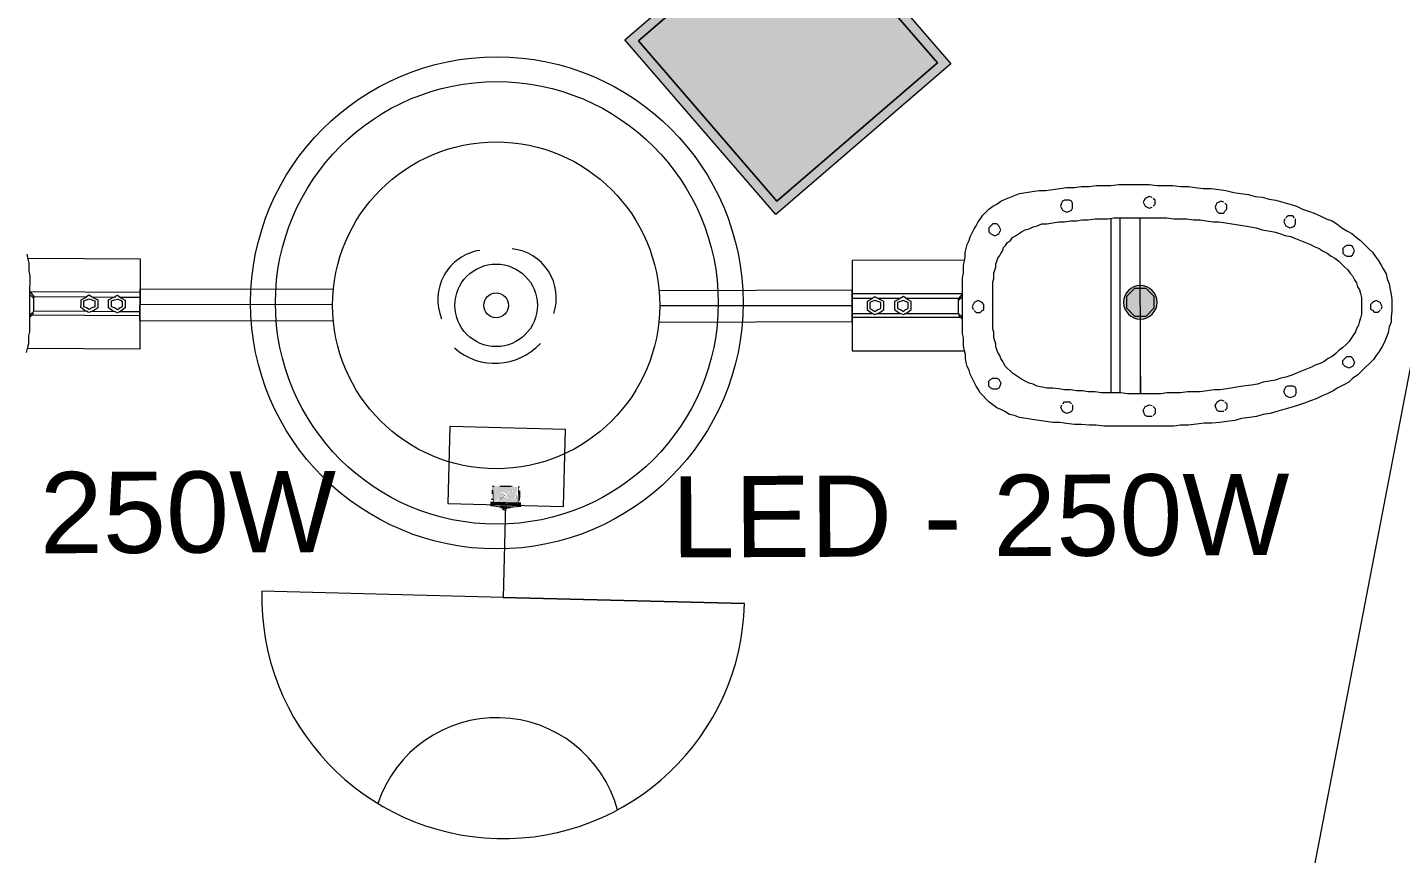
# Model space of a CAD drawing. Header units: metres. Extents: x -12 to 158, y -16 to 62.
# Drawn here: x 33.752 to 37.316, y 13.639 to 15.785 of the extents above; entities that cross this region are included whole.
import ezdxf

# ---------------------------------------------------------------- set-up
doc = ezdxf.new("R2010")
doc.units = ezdxf.units.M
doc.linetypes.add('Hidden 1_5', pattern=[0.0022, 0.0015, -0.0007])
for name, color, linetype, lineweight in [('A-ANNO-NOTE', 7, 'Continuous', 9), ('A-DETL', 7, 'Continuous', 9), ('ARQ-PIS', 7, 'Continuous', 9), ('Dispositivos elétricos', 7, 'Continuous', 35), ('E-POWR-CNDT', 7, 'Continuous', 18), ('Espelho e Módulo', 7, 'Continuous', 9), ('G-ANNO-TEXT', 7, 'Continuous', 9), ('LD_Luminárias', 7, 'Continuous', 9)]:
    doc.layers.add(name, color=color, linetype=linetype, lineweight=lineweight)
doc.layers.add('BASE ELETRICO__dwg', color=7, linetype='Continuous', lineweight=9, true_color=0x767676)
doc.styles.add('Arial_2', font='arial.ttf', dxfattribs={"height": 0.210954})

# ---------------------------------------------------------------- blocks, each defined once
blk = doc.blocks.new('BASE ELETRICO__dwg-8227098-PLANTA BAIXA - PLANTA GERAL')
at = {"color": 252, "lineweight": 9, "true_color": 0x8e8e8e}
blk.add_circle((33.7039, 15.0697), 0.6391, dxfattribs=at)
at = {"layer": 'ARQ-PIS', "color": 252, "true_color": 0x8e8e8e, "flags": 128}
blk.add_lwpolyline([(34.1576, 4.92), (37.7858, 23.8018), (29.3358, 23.8018), (29.3358, 44.7842)], dxfattribs=at)
at = {"layer": 'LD_Luminárias', "color": 252, "true_color": 0x8e8e8e}
blk.add_circle((33.7039, 15.0697), 0.5748, dxfattribs=at)
blk = doc.blocks.new('Caixa de Passagem no Passeio - Caixa de Passagem no Passeio 2-8198666-PLANTA BAIXA - PLANTA GERAL')
at = {"layer": 'Dispositivos elétricos', "linetype": 'Hidden 1_5', "lineweight": 9, "true_color": 0x82482d}
h = blk.add_hatch(color=27, dxfattribs=at)
h.paths.add_polyline_path([(0.275, -0.3), (0.3, -0.3), (0.3, 0.3), (-0.3, 0.3), (-0.3, -0.3), (0.1319, -0.3)])
h.paths.add_polyline_path([(0.1319, -0.275), (-0.275, -0.275), (-0.275, 0.275), (0.275, 0.275), (0.275, -0.275)])
at = {"layer": 'Dispositivos elétricos', "linetype": 'Hidden 1_5', "lineweight": 9, "true_color": 0x5a6266}
blk.add_hatch(color=251, dxfattribs=at).paths.add_polyline_path([(0.1319, -0.275), (0.275, -0.275), (0.275, 0.275), (-0.275, 0.275), (-0.275, -0.275), (-0.1443, -0.275)])
at = {"layer": 'Dispositivos elétricos', "lineweight": 9}
for p, q in [((-0.3, -0.3), (-0.3, 0.3)), ((-0.3, 0.3), (0.3, 0.3)), ((0.3, 0.3), (0.3, -0.3)), ((-0.275, -0.275), (-0.275, 0.275)), ((-0.275, 0.275), (0.275, 0.275)), ((-0.275, 0.275), (-0.275, -0.275)), ((0.275, 0.275), (-0.275, 0.275)), ((0.275, 0.275), (0.275, -0.275)), ((0.275, -0.275), (0.275, 0.275)), ((0.275, -0.275), (-0.275, -0.275)), ((-0.275, -0.275), (0.275, -0.275)), ((0.3, -0.3), (-0.3, -0.3))]:
    blk.add_line(p, q, dxfattribs=at)
blk = doc.blocks.new('PVC Corrugado Amarelo_Caixa de Octogonal 4x4 - PVC Corrugado Amarelo_Caixa de Octogonal 4x4-2829200-PLANTA BAIXA - PLANTA GERAL')
at = {"layer": 'Dispositivos elétricos', "linetype": 'Hidden 1_5', "lineweight": 9, "true_color": 0xffff00}
h = blk.add_hatch(color=2, dxfattribs=at)
h.paths.add_polyline_path([(0, -0.0435), (0.0148, -0.0405), (0.0253, -0.0349), (0.0358, -0.0242), (0.0377, -0.0217), (0.0423, -0.0093), (0.0435, 0), (0.0405, 0.0148), (0.0358, 0.0242), (0.0242, 0.0358), (0.0148, 0.0405), (0.0093, 0.0423), (-0.0082, 0.0424), (-0.0113, 0.042), (-0.0242, 0.0358), (-0.0358, 0.0242), (-0.0405, 0.0148), (-0.0424, 0.0082), (-0.0435, 0), (-0.0405, -0.0148), (-0.0346, -0.0258), (-0.0242, -0.0358), (-0.0217, -0.0377), (-0.0082, -0.0424)])
h.paths.add_polyline_path([(0.0148, -0.0358), (-0.0153, -0.0353), (-0.0358, -0.0142), (-0.0353, 0.0153), (-0.0148, 0.0358), (0.016, 0.0346), (0.0358, 0.0148), (0.0346, -0.016), (0.016, -0.0346)])
blk.add_hatch(color=2, dxfattribs=at).paths.add_polyline_path([(-0.0148, -0.0358), (0.0148, -0.0358), (0.0358, -0.0148), (0.0358, 0.0148), (0.0148, 0.0358), (-0.0148, 0.0358), (-0.0358, 0.0148), (-0.0358, -0.0148)])
at = {"layer": 'Dispositivos elétricos', "lineweight": 9}
for p, q in [((-0.0148, 0.0358), (-0.0358, 0.0148)), ((0.0148, 0.0358), (-0.0148, 0.0358)), ((0.0358, 0.0148), (0.0148, 0.0358)), ((-0.0358, 0.0148), (-0.0358, -0.0148)), ((0.0358, -0.0148), (0.0358, 0.0148)), ((-0.0358, -0.0148), (-0.0148, -0.0358)), ((0.0148, -0.0358), (0.0358, -0.0148)), ((-0.0148, -0.0358), (0.0148, -0.0358))]:
    blk.add_line(p, q, dxfattribs=at)
for start, end in [(360, 180), (180, 360)]:
    blk.add_arc((0, 0), 0.0435, start, end, dxfattribs=at)
blk = doc.blocks.new('1_g_ Sensor de Presença_Conjunto 4x2 - a_Sensor de presença-V22-PLANTA BAIXA - PLANTA GERAL')
at = {"layer": 'Espelho e Módulo', "true_color": 0xfbfbfb}
for points in [[(0, 0.0051), (-0.0394, 0), (0.0395, 0.002), (0.0083, 0.0045)], [(0, 0.0117), (-0.0091, 0.0074), (0, 0.0074), (0, 0.0103)], [(0.0085, 0.0105), (0, 0.0101), (0.0001, 0.0074), (0.0091, 0.0074)]]:
    blk.add_hatch(color=7, dxfattribs=at).paths.add_polyline_path(points)
at = {"layer": 'A-DETL', "linetype": 'Hidden 1_5'}
for points in [[(-0.0127, 0.0048), (-0.0129, 0.0048), (-0.0129, 0.0048), (-0.0129, 0.0048)], [(0.0127, 0.0048), (0.0129, 0.0048), (0.0129, 0.0048), (0.0129, 0.0048)]]:
    blk.add_open_spline(points, degree=3, dxfattribs=at)
at = {"layer": 'Espelho e Módulo'}
for p, q in [((-0.0395, 0.002), (-0.0395, 0)), ((-0.0395, 0), (0, 0)), ((-0.0129, 0.0074), (0, 0.0074)), ((-0.0006, 0.0138), (0, 0.0138)), ((0, 0), (0.0395, 0)), ((0.0091, 0.0074), (0.0129, 0.0074))]:
    blk.add_line(p, q, dxfattribs=at)
at = {"layer": 'Espelho e Módulo', "flags": 128}
blk.add_lwpolyline([(0, 0.0138), (0.0009, 0.0137), (0.0017, 0.0135), (0.0026, 0.0133), (0.0034, 0.0131), (0.0043, 0.0128), (0.0051, 0.0125), (0.0059, 0.0122), (0.0067, 0.0118), (0.0075, 0.0114)], dxfattribs=at)
at = {"layer": 'Espelho e Módulo'}
blk.add_arc((0, -0.2479), 0.253, 81.0302, 98.9698, dxfattribs=at)
for points, knots in [([(-0.0044, 0.0051), (-0.0051, 0.0051), (-0.0065, 0.0051), (-0.0084, 0.005), (-0.0099, 0.0049), (-0.0113, 0.0049), (-0.0122, 0.0048), (-0.0128, 0.0048), (-0.0129, 0.0048), (-0.0129, 0.0048)], [0.1111111, 0.1111111, 0.1111111, 0.1111111, 0.1666667, 0.2222222, 0.2777778, 0.3333333, 0.3888889, 0.4444444, 0.4999566, 0.4999566, 0.4999566, 0.4999566]), ([(0.0044, 0.0051), (0.0051, 0.0051), (0.0065, 0.0051), (0.0084, 0.005), (0.0099, 0.0049), (0.0113, 0.0049), (0.0122, 0.0048), (0.0128, 0.0048), (0.0129, 0.0048), (0.0129, 0.0048)], [0.1111111, 0.1111111, 0.1111111, 0.1111111, 0.1666667, 0.2222222, 0.2777778, 0.3333333, 0.3888889, 0.4444444, 0.5000434, 0.5000434, 0.5000434, 0.5000434])]:
    blk.add_open_spline(points, degree=3, knots=knots, dxfattribs=at)
blk = doc.blocks.new('PVC Corrugado Amarelo_Caixa de Luz 4x2 - PVC Corrugado Amarelo_Caixa de Luz 4x2-V23-PLANTA BAIXA - PLANTA GERAL')
at = {"layer": 'E-POWR-CNDT', "linetype": 'Hidden 1_5', "lineweight": 9, "true_color": 0xffff00}
for points in [[(-0.031, 0.0058), (-0.033, 0.0475), (-0.0349, 0.0453), (-0.035, 0.0444), (-0.033, 0.0058), (-0.0311, 0.0058)], [(0.0345, 0.0058), (0.033, 0.0475), (0.031, 0.0445), (0.033, 0.0058), (0.0341, 0.0058)], [(0, 0.0028), (-0.0001, 0.0058), (-0.031, 0.0058), (-0.0291, 0.0028), (-0.0156, 0.0028)], [(0.031, 0.0028), (0.0289, 0.0058), (0, 0.0036), (0, 0.0028), (0.0309, 0.0028)]]:
    blk.add_hatch(color=2, dxfattribs=at).paths.add_polyline_path(points)
h = blk.add_hatch(color=2, dxfattribs=at)
h.paths.add_polyline_path([(0.031, 0), (0.0303, 0.0028), (-0.031, 0.0024), (-0.0308, 0), (0, 0)])
h.paths.add_polyline_path([(0.031, 0.0058), (0.0293, 0.0351), (0.0275, 0.025), (0.0309, 0.0062)])
h.paths.add_polyline_path([(0.031, 0.0058), (0.0257, 0.0186), (0.0187, 0.0131), (0.0167, 0.0118), (0.0308, 0.0058)])
h.paths.add_polyline_path([(0.0029, 0.0218), (0.0025, 0.025), (-0.0018, 0.0221), (0.0015, 0.0219)])
h.paths.add_polyline_path([(0.031, 0.0058), (0.0052, 0.0174), (-0.0003, 0.0211), (-0.0088, 0.0172), (-0.0186, 0.0121), (-0.031, 0.0058), (0.0308, 0.0058)])
h.paths.add_polyline_path([(-0.031, 0.0058), (-0.018, 0.0155), (-0.0237, 0.02), (-0.0247, 0.0276), (-0.02, 0.0337), (-0.0123, 0.0346), (0.003, 0.0284), (0.0083, 0.0355), (0.0118, 0.0371), (0.0205, 0.0361), (0.0251, 0.0322), (0.0278, 0.0313), (0.0298, 0.0475), (-0.031, 0.0475), (-0.031, 0.0118)])
h.paths.add_polyline_path([(0.0025, 0.025), (0.0028, 0.0282), (-0.0025, 0.0267), (0.0021, 0.0251)])
h = blk.add_hatch(color=2, dxfattribs=at)
h.paths.add_polyline_path([(0.015, 0.0125), (0.0244, 0.0181), (0.0256, 0.0301), (0.0213, 0.0358), (0.0078, 0.0345), (0.0029, 0.0251), (0.0029, 0.0218), (0.009, 0.015), (0.0138, 0.013)])
h.paths.add_polyline_path([(-0.015, 0.015), (-0.005, 0.025), (-0.0124, 0.0343), (-0.0181, 0.0337), (-0.0237, 0.03), (-0.0234, 0.0212), (-0.0167, 0.0152)])
h = blk.add_hatch(color=2, dxfattribs=at)
h.paths.add_polyline_path([(0.0271, 0.0282), (0.0218, 0.0354), (0.0263, 0.0292)])
h.paths.add_polyline_path([(0.031, 0.0058), (0.0286, 0.0313), (0.0278, 0.0188), (0.0309, 0.0062)])
h.paths.add_polyline_path([(0.0034, 0.0294), (0.0061, 0.0323), (0.0038, 0.0303)])
h.paths.add_polyline_path([(0.0146, 0.0358), (0.015, 0.0375), (0.0118, 0.0358)])
h = blk.add_hatch(color=2, dxfattribs=at)
h.paths.add_polyline_path([(-0.0053, 0.0224), (-0.0025, 0.025), (-0.0051, 0.0275), (-0.0067, 0.0304), (-0.005, 0.0247), (-0.0052, 0.0234)])
h.paths.add_polyline_path([(-0.016, 0.0135), (-0.0029, 0.0222), (-0.008, 0.0204), (-0.0173, 0.0137)])
at = {"layer": 'A-DETL', "linetype": 'Hidden 1_5'}
for p, q in [((-0.0355, 0.0375), (-0.0355, 0.0371)), ((-0.0355, 0.0375), (-0.0355, 0.0371)), ((-0.0345, 0.0475), (-0.035, 0.0475)), ((0.035, 0.0475), (0.0345, 0.0475)), ((0.0355, 0.0371), (0.0355, 0.0375)), ((0.0355, 0.0371), (0.0355, 0.0375)), ((-0.037, 0.0058), (-0.0371, 0.0058)), ((-0.0371, 0.0028), (-0.037, 0.0028)), ((-0.0355, 0.0129), (-0.0355, 0.0125)), ((-0.0355, 0.0129), (-0.0355, 0.0125)), ((0.0355, 0.0125), (0.0355, 0.0129)), ((0.0355, 0.0125), (0.0355, 0.0129)), ((0.0371, 0.0058), (0.037, 0.0058)), ((0.0371, 0.0058), (0.037, 0.0058)), ((0.037, 0.0028), (0.0371, 0.0028)), ((0.037, 0.0028), (0.0371, 0.0028))]:
    blk.add_line(p, q, dxfattribs=at)
at = {"layer": 'E-POWR-CNDT', "lineweight": 9}
for p, q in [((-0.0355, 0.0375), (-0.0355, 0.0284)), ((-0.0355, 0.0375), (-0.0355, 0.0312)), ((-0.031, 0.0475), (-0.035, 0.0475)), ((-0.0113, 0.048), (-0.016, 0.048)), ((0, 0.048), (-0.0125, 0.048)), ((-0.0121, 0.048), (-0.0125, 0.048)), ((-0.0062, 0.048), (-0.0088, 0.048)), ((0.0125, 0.048), (0, 0.048)), ((0.0113, 0.048), (0.008, 0.048)), ((0.0125, 0.048), (0.0121, 0.048)), ((0.016, 0.048), (0.0139, 0.048)), ((0.035, 0.0475), (0.031, 0.0475)), ((0.0355, 0.025), (0.0355, 0.0375)), ((0.0355, 0.0282), (0.0355, 0.0375)), ((-0.0389, 0.0058), (-0.0395, 0.0058)), ((-0.0371, 0.0058), (-0.0395, 0.0058)), ((-0.0395, 0.0028), (-0.0371, 0.0028)), ((-0.0395, 0.0028), (-0.0389, 0.0028)), ((-0.031, 0.0058), (-0.0371, 0.0058)), ((-0.0371, 0.0028), (-0.031, 0.0028)), ((-0.0355, 0.035), (-0.0355, 0.0284)), ((-0.0355, 0.0163), (-0.0355, 0.015)), ((-0.0355, 0.0162), (-0.0355, 0.0125)), ((-0.0355, 0.0142), (-0.0355, 0.0125)), ((-0.035, 0.0289), (-0.035, 0.0347)), ((-0.035, 0.0289), (-0.035, 0.0338)), ((-0.035, 0.0312), (-0.035, 0.0338)), ((-0.035, 0.015), (-0.035, 0.0163)), ((-0.035, 0.0125), (-0.035, 0.0162)), ((-0.035, 0.0125), (-0.035, 0.0142)), ((-0.031, 0.0058), (-0.035, 0.0058)), ((-0.035, 0.0028), (-0.031, 0.0028)), ((0, 0.0058), (-0.031, 0.0058)), ((-0.031, 0.0028), (0, 0.0028)), ((0.031, 0.0058), (0, 0.0058)), ((0, 0.0028), (0.031, 0.0028)), ((0.035, 0.0058), (0.031, 0.0058)), ((0.0371, 0.0058), (0.031, 0.0058)), ((0.031, 0.0028), (0.035, 0.0028)), ((0.031, 0.0028), (0.0371, 0.0028)), ((0.0327, 0.0028), (0.0371, 0.0028)), ((0.033, 0.0028), (0.035, 0.0028)), ((0.0371, 0.0058), (0.0342, 0.0058)), ((0.035, 0.0058), (0.0345, 0.0058)), ((0.035, 0.0347), (0.035, 0.0276)), ((0.035, 0.0347), (0.035, 0.0276)), ((0.035, 0.0338), (0.035, 0.025)), ((0.035, 0.0338), (0.035, 0.0282)), ((0.035, 0.0338), (0.035, 0.0282)), ((0.035, 0.0338), (0.035, 0.0312)), ((0.035, 0.025), (0.035, 0.0125)), ((0.035, 0.0224), (0.035, 0.015)), ((0.035, 0.0187), (0.035, 0.0125)), ((0.0355, 0.0276), (0.0355, 0.035)), ((0.0355, 0.0125), (0.0355, 0.025)), ((0.0355, 0.015), (0.0355, 0.0224)), ((0.0355, 0.0125), (0.0355, 0.0187)), ((0.0395, 0.0058), (0.0371, 0.0058)), ((0.0395, 0.0058), (0.0371, 0.0058)), ((0.0371, 0.0028), (0.0395, 0.0028)), ((0.0371, 0.0028), (0.0395, 0.0028))]:
    blk.add_line(p, q, dxfattribs=at)

msp = doc.modelspace()

# ---------------------------------------------------------------- linework, layer by layer
at = {"layer": 'A-ANNO-NOTE'}
for p, q in [((34.8485, 14.7487), (34.8433, 14.5487)), ((35.1484, 14.7408), (34.8485, 14.7487)), ((35.1432, 14.5409), (35.1484, 14.7408)), ((34.8433, 14.5487), (35.1432, 14.5409)), ((34.9932, 14.5448), (34.987, 14.3049)), ((34.987, 14.3049), (34.3606, 14.3212)), ((34.987, 14.3049), (34.3606, 14.3212)), ((35.6134, 14.2885), (34.987, 14.3049)), ((34.987, 14.3049), (35.6134, 14.2885))]:
    msp.add_line(p, q, dxfattribs=at)
for centre, radius, start, end in [((34.987, 14.3049), 0.6266, 178.5044, 358.5044), ((34.987, 14.3049), 0.6266, 178.5044, 358.5044), ((34.9703, 13.6673), 0.325, 15.29, 161.7189)]:
    msp.add_arc(centre, radius, start, end, dxfattribs=at)
at = {"layer": 'A-DETL'}
for p, q in [((36.3957, 15.3616), (36.4136, 15.3641)), ((36.4136, 15.3641), (36.4315, 15.3667)), ((36.4315, 15.3667), (36.4493, 15.3693)), ((36.4493, 15.3693), (36.4697, 15.3693)), ((36.4697, 15.3693), (36.4876, 15.3718)), ((36.4876, 15.3718), (36.508, 15.3718)), ((36.508, 15.3718), (36.5259, 15.3744)), ((36.5259, 15.3744), (36.5463, 15.3744)), ((36.5463, 15.3744), (36.5642, 15.3744)), ((36.5642, 15.3744), (36.5846, 15.3769)), ((36.5846, 15.3769), (36.605, 15.377)), ((36.605, 15.377), (36.6254, 15.377)), ((36.6254, 15.377), (36.6458, 15.377)), ((36.6458, 15.377), (36.6637, 15.377)), ((36.6637, 15.377), (36.6841, 15.3744)), ((36.6841, 15.3744), (36.7045, 15.3744)), ((36.7045, 15.3744), (36.7249, 15.3744)), ((36.7249, 15.3744), (36.7454, 15.3719)), ((36.7454, 15.3719), (36.7658, 15.3719)), ((36.7658, 15.3719), (36.7836, 15.3693)), ((36.7836, 15.3693), (36.8041, 15.3668)), ((36.8041, 15.3668), (36.8245, 15.3668)), ((36.8245, 15.3668), (36.8449, 15.3643)), ((36.8449, 15.3643), (36.8628, 15.3617)), ((36.2681, 15.3258), (36.2783, 15.3335)), ((36.2783, 15.3335), (36.2885, 15.3386)), ((36.2885, 15.3386), (36.3013, 15.3437)), ((36.3013, 15.3437), (36.3141, 15.3488)), ((36.3141, 15.3488), (36.3268, 15.3539)), ((36.3268, 15.3539), (36.3447, 15.3565)), ((36.3447, 15.3565), (36.36, 15.359)), ((36.36, 15.359), (36.3779, 15.3616)), ((36.3779, 15.3616), (36.3957, 15.3616)), ((36.4366, 15.3284), (36.434, 15.3208)), ((36.4391, 15.3335), (36.4366, 15.3284)), ((36.4442, 15.3361), (36.4391, 15.3335)), ((36.4493, 15.3361), (36.4442, 15.3361)), ((36.457, 15.3361), (36.4493, 15.3361)), ((36.4621, 15.3335), (36.457, 15.3361)), ((36.4646, 15.3284), (36.4621, 15.3335)), ((36.4646, 15.3208), (36.4646, 15.3284)), ((36.6509, 15.3361), (36.6484, 15.331)), ((36.6484, 15.331), (36.6509, 15.3259)), ((36.6535, 15.3412), (36.6509, 15.3361)), ((36.6586, 15.3438), (36.6535, 15.3412)), ((36.6637, 15.3463), (36.6586, 15.3438)), ((36.6714, 15.3438), (36.6637, 15.3463)), ((36.679, 15.3361), (36.6739, 15.3412)), ((36.679, 15.331), (36.679, 15.3361)), ((36.679, 15.3259), (36.679, 15.331)), ((36.8398, 15.3285), (36.8372, 15.3234)), ((36.8449, 15.3311), (36.8398, 15.3285)), ((36.85, 15.3336), (36.8449, 15.3311)), ((36.8577, 15.3311), (36.85, 15.3336)), ((36.8653, 15.3234), (36.8602, 15.3285)), ((36.8628, 15.3617), (36.8832, 15.3566)), ((36.8832, 15.3566), (36.901, 15.3541)), ((36.901, 15.3541), (36.9215, 15.3515)), ((36.9215, 15.3515), (36.9393, 15.3464)), ((36.9393, 15.3464), (36.9572, 15.3439)), ((36.9572, 15.3439), (36.9751, 15.3388)), ((36.9751, 15.3388), (36.9929, 15.3362)), ((36.9929, 15.3362), (37.0108, 15.3311)), ((37.0108, 15.3311), (37.0287, 15.326)), ((36.2248, 15.2875), (36.2324, 15.2977)), ((36.2324, 15.2977), (36.2401, 15.3054)), ((36.2401, 15.3054), (36.2477, 15.3131)), ((36.2477, 15.3131), (36.2579, 15.3207)), ((36.2579, 15.3207), (36.2681, 15.3258)), ((36.434, 15.3208), (36.4366, 15.3157)), ((36.4366, 15.3157), (36.4391, 15.3106)), ((36.4391, 15.3106), (36.4442, 15.308)), ((36.4442, 15.308), (36.4493, 15.3055)), ((36.4493, 15.3055), (36.457, 15.308)), ((36.457, 15.308), (36.4621, 15.3106)), ((36.4621, 15.3106), (36.4646, 15.3157)), ((36.4646, 15.3157), (36.4646, 15.3208)), ((36.6509, 15.3259), (36.6535, 15.3208)), ((36.6535, 15.3208), (36.6586, 15.3183)), ((36.6586, 15.3183), (36.6637, 15.3157)), ((36.6637, 15.3157), (36.6714, 15.3183)), ((36.6739, 15.3208), (36.679, 15.3259)), ((36.8372, 15.3234), (36.8347, 15.3183)), ((36.8347, 15.3183), (36.8372, 15.3132)), ((36.8372, 15.3132), (36.8398, 15.3081)), ((36.8398, 15.3081), (36.8449, 15.303)), ((36.8449, 15.303), (36.85, 15.303)), ((36.85, 15.303), (36.8577, 15.303)), ((36.8577, 15.303), (36.8602, 15.3081)), ((36.8602, 15.3081), (36.8653, 15.3132)), ((36.8653, 15.3183), (36.8653, 15.3234)), ((36.8653, 15.3132), (36.8653, 15.3183)), ((37.0236, 15.2954), (37.0185, 15.2903)), ((37.0287, 15.2954), (37.0236, 15.2954)), ((37.0287, 15.326), (37.0465, 15.3209)), ((37.0363, 15.2954), (37.0287, 15.2954)), ((37.0414, 15.2903), (37.0363, 15.2954)), ((37.0465, 15.3209), (37.0618, 15.3133)), ((37.0618, 15.3133), (37.0771, 15.3082)), ((37.0771, 15.3082), (37.0925, 15.3031)), ((37.0925, 15.3031), (37.1078, 15.2954)), ((37.1078, 15.2954), (37.1231, 15.2878)), ((36.2043, 15.2518), (36.2094, 15.262)), ((36.2094, 15.262), (36.2146, 15.2697)), ((36.2146, 15.2697), (36.2197, 15.2799)), ((36.2197, 15.2799), (36.2248, 15.2875)), ((36.2528, 15.2697), (36.2477, 15.2646)), ((36.2477, 15.2646), (36.2477, 15.2595)), ((36.2477, 15.2595), (36.2477, 15.2544)), ((36.2579, 15.2748), (36.2528, 15.2697)), ((36.263, 15.2748), (36.2579, 15.2748)), ((36.2681, 15.2748), (36.263, 15.2748)), ((36.2732, 15.2697), (36.2681, 15.2748)), ((36.2758, 15.2646), (36.2732, 15.2697)), ((36.2784, 15.2595), (36.2758, 15.2646)), ((36.2758, 15.2544), (36.2784, 15.2595)), ((36.332, 15.2544), (36.3422, 15.2595)), ((36.3422, 15.2595), (36.3524, 15.262)), ((36.3524, 15.262), (36.3626, 15.2671)), ((36.3626, 15.2671), (36.3728, 15.2697)), ((36.3728, 15.2697), (36.3855, 15.2748)), ((36.3855, 15.2748), (36.3983, 15.2748)), ((36.3983, 15.2748), (36.4136, 15.2774)), ((36.4136, 15.2774), (36.4289, 15.2799)), ((36.4289, 15.2799), (36.4442, 15.2799)), ((36.4442, 15.2799), (36.4595, 15.2825)), ((36.4595, 15.2825), (36.4749, 15.2825)), ((36.4749, 15.2825), (36.4902, 15.285)), ((36.4902, 15.285), (36.5055, 15.285)), ((36.5055, 15.285), (36.5233, 15.2876)), ((36.5233, 15.2876), (36.5387, 15.2876)), ((36.5387, 15.2876), (36.5565, 15.2876)), ((36.5565, 15.2876), (36.5718, 15.2902)), ((36.5642, 15.2876), (36.5643, 14.8359)), ((36.5718, 15.2902), (36.5897, 15.2902)), ((36.5872, 15.2902), (36.5873, 14.8359)), ((36.5897, 15.2902), (36.605, 15.2902)), ((36.605, 15.2902), (36.6229, 15.2902)), ((36.6229, 15.2902), (36.6407, 15.2902)), ((36.6407, 15.2902), (36.6586, 15.2902)), ((36.6409, 14.8359), (36.6407, 15.2902)), ((36.6586, 15.2902), (36.6739, 15.2902)), ((36.6739, 15.2902), (36.6918, 15.2902)), ((36.6918, 15.2902), (36.7097, 15.2902)), ((36.7097, 15.2902), (36.7275, 15.2877)), ((36.7275, 15.2877), (36.7428, 15.2877)), ((36.7428, 15.2877), (36.7607, 15.2877)), ((36.7607, 15.2877), (36.7786, 15.2851)), ((36.7786, 15.2851), (36.7964, 15.2851)), ((36.7964, 15.2851), (36.8117, 15.2826)), ((36.8117, 15.2826), (36.8296, 15.28)), ((36.8296, 15.28), (36.8449, 15.28)), ((36.8449, 15.28), (36.8628, 15.2775)), ((36.8628, 15.2775), (36.8781, 15.2749)), ((36.8781, 15.2749), (36.896, 15.2724)), ((36.896, 15.2724), (36.9113, 15.2699)), ((36.9113, 15.2699), (36.9266, 15.2673)), ((36.9266, 15.2673), (36.9419, 15.2648)), ((36.9419, 15.2648), (36.9572, 15.2597)), ((36.9572, 15.2597), (36.9725, 15.2571)), ((36.9725, 15.2571), (36.9878, 15.2546)), ((37.0159, 15.2877), (37.0134, 15.2801)), ((37.0134, 15.2801), (37.0159, 15.275)), ((37.0159, 15.275), (37.0185, 15.2699)), ((37.0185, 15.2699), (37.0236, 15.2673)), ((37.0236, 15.2673), (37.0287, 15.2648)), ((37.0287, 15.2648), (37.0363, 15.2673)), ((37.0363, 15.2673), (37.0414, 15.2699)), ((37.0414, 15.2699), (37.044, 15.275)), ((37.044, 15.2801), (37.044, 15.2878)), ((37.044, 15.275), (37.044, 15.2801)), ((37.1231, 15.2878), (37.1384, 15.2827)), ((37.1384, 15.2827), (37.1512, 15.275)), ((37.1512, 15.275), (37.1639, 15.2648)), ((37.1639, 15.2648), (37.1767, 15.2572)), ((37.1767, 15.2572), (37.1895, 15.2495)), ((36.189, 15.211), (36.1916, 15.2212)), ((36.1916, 15.2212), (36.1967, 15.2314)), ((36.1967, 15.2314), (36.1992, 15.2416)), ((36.1992, 15.2416), (36.2043, 15.2518)), ((36.2477, 15.2544), (36.2528, 15.2492)), ((36.2528, 15.2492), (36.2579, 15.2467)), ((36.2579, 15.2467), (36.263, 15.2441)), ((36.263, 15.2441), (36.2682, 15.2467)), ((36.2682, 15.2467), (36.2733, 15.2493)), ((36.2733, 15.2493), (36.2758, 15.2544)), ((36.2911, 15.2186), (36.2962, 15.2263)), ((36.2962, 15.2263), (36.3039, 15.2314)), ((36.3039, 15.2314), (36.309, 15.2391)), ((36.309, 15.2391), (36.3166, 15.2442)), ((36.3166, 15.2442), (36.3243, 15.2493)), ((36.3243, 15.2493), (36.332, 15.2544)), ((36.9878, 15.2546), (37.0032, 15.2495)), ((37.0032, 15.2495), (37.0159, 15.2444)), ((37.0159, 15.2444), (37.0312, 15.2418)), ((37.0312, 15.2418), (37.044, 15.2367)), ((37.044, 15.2367), (37.0567, 15.2316)), ((37.0567, 15.2316), (37.0695, 15.2265)), ((37.0695, 15.2265), (37.0823, 15.2214)), ((37.0823, 15.2214), (37.0925, 15.2163)), ((37.1895, 15.2495), (37.2022, 15.2393)), ((37.2022, 15.2393), (37.2124, 15.2317)), ((37.2124, 15.2317), (37.2226, 15.2214)), ((37.2226, 15.2214), (37.2328, 15.2112)), ((33.7539, 15.1832), (33.7514, 15.196)), ((33.7539, 15.1858), (34.0448, 15.184)), ((36.184, 15.1778), (36.1865, 15.1905)), ((36.1865, 15.2007), (36.189, 15.211)), ((36.1865, 15.1905), (36.1865, 15.2007)), ((36.2682, 15.1778), (36.2707, 15.1855)), ((36.2707, 15.1855), (36.2758, 15.1931)), ((36.2758, 15.1931), (36.2784, 15.1982)), ((36.2784, 15.1982), (36.2835, 15.2059)), ((36.2835, 15.2059), (36.286, 15.2135)), ((36.286, 15.2135), (36.2911, 15.2186)), ((37.0925, 15.2163), (37.1052, 15.2112)), ((37.1052, 15.2112), (37.1155, 15.2036)), ((37.1155, 15.2036), (37.1257, 15.1985)), ((37.1257, 15.1985), (37.1359, 15.1908)), ((37.1359, 15.1908), (37.1461, 15.1857)), ((37.1461, 15.1857), (37.1563, 15.178)), ((37.1716, 15.2163), (37.1665, 15.2112)), ((37.1665, 15.2112), (37.1665, 15.2061)), ((37.1665, 15.2061), (37.1665, 15.1985)), ((37.1665, 15.1985), (37.1716, 15.1934)), ((37.1767, 15.2189), (37.1716, 15.2163)), ((37.1716, 15.1934), (37.1767, 15.1908)), ((37.1818, 15.2189), (37.1767, 15.2189)), ((37.1767, 15.1908), (37.1818, 15.1908)), ((37.1869, 15.2189), (37.1818, 15.2189)), ((37.1818, 15.1908), (37.1869, 15.1908)), ((37.192, 15.2163), (37.1869, 15.2189)), ((37.1869, 15.1908), (37.192, 15.1934)), ((37.1946, 15.2112), (37.192, 15.2163)), ((37.192, 15.1934), (37.1946, 15.1985)), ((37.1971, 15.2061), (37.1946, 15.2112)), ((37.1946, 15.1985), (37.1971, 15.2061)), ((37.2328, 15.2112), (37.2431, 15.201)), ((37.2431, 15.201), (37.2507, 15.1908)), ((37.2507, 15.1908), (37.2584, 15.1806)), ((33.7564, 15.173), (33.7539, 15.1832)), ((33.7562, 15.1526), (33.7563, 15.1628)), ((33.7587, 15.1398), (33.7562, 15.1526)), ((33.7563, 15.1628), (33.7564, 15.173)), ((34.0448, 15.184), (34.0434, 14.9492)), ((36.184, 15.1803), (35.893, 15.1802)), ((35.893, 15.1802), (35.8931, 14.9455)), ((36.1814, 15.1676), (36.184, 15.1778)), ((36.1814, 15.1574), (36.1814, 15.1676)), ((36.1814, 15.1471), (36.1814, 15.1574)), ((36.2605, 15.1472), (36.2631, 15.1548)), ((36.2631, 15.1548), (36.2656, 15.1625)), ((36.2656, 15.1701), (36.2682, 15.1778)), ((36.2656, 15.1625), (36.2656, 15.1701)), ((37.1563, 15.178), (37.164, 15.1704)), ((37.164, 15.1704), (37.1716, 15.1627)), ((37.1716, 15.1627), (37.1793, 15.1551)), ((37.1793, 15.1551), (37.1844, 15.1474)), ((37.2584, 15.1806), (37.266, 15.1679)), ((37.266, 15.1679), (37.2711, 15.1577)), ((37.2711, 15.1577), (37.2788, 15.1449)), ((33.7585, 15.1092), (33.7586, 15.1194)), ((33.7586, 15.1296), (33.7587, 15.1398)), ((33.7586, 15.1194), (33.7586, 15.1296)), ((36.1789, 15.1344), (36.1814, 15.1471)), ((36.1789, 15.1242), (36.1789, 15.1344)), ((36.1789, 15.114), (36.1789, 15.1242)), ((36.1789, 15.1038), (36.1789, 15.114)), ((36.258, 15.1242), (36.2605, 15.1319)), ((36.258, 15.114), (36.258, 15.1242)), ((36.258, 15.1063), (36.258, 15.114)), ((36.2605, 15.1395), (36.2605, 15.1472)), ((36.2605, 15.1319), (36.2605, 15.1395)), ((37.1844, 15.1474), (37.192, 15.1398)), ((37.192, 15.1398), (37.1971, 15.1296)), ((37.1971, 15.1296), (37.2022, 15.1219)), ((37.2022, 15.1219), (37.2048, 15.1117)), ((37.2788, 15.1449), (37.2814, 15.1321)), ((37.2814, 15.1321), (37.2865, 15.1194)), ((37.2865, 15.1194), (37.289, 15.1041)), ((33.7581, 15.0377), (33.7585, 15.099)), ((33.7583, 15.0786), (33.7584, 15.0888)), ((33.7583, 15.0684), (33.7583, 15.0786)), ((33.7584, 15.0888), (33.7585, 15.099)), ((33.7686, 15.0811), (33.7584, 15.0913)), ((33.7585, 15.099), (33.7585, 15.1092)), ((33.7585, 15.099), (34.0443, 15.0972)), ((33.7585, 15.099), (33.7686, 15.0862)), ((33.7683, 15.0479), (33.7686, 15.0862)), ((33.7686, 15.0862), (33.9064, 15.0853)), ((33.891, 15.0778), (33.9013, 15.0828)), ((33.891, 15.0675), (33.891, 15.0778)), ((33.8987, 15.0752), (33.9063, 15.0777)), ((33.9013, 15.0828), (33.9115, 15.0904)), ((33.9063, 15.0777), (33.9115, 15.0802)), ((33.9115, 15.0904), (33.9242, 15.0827)), ((33.9115, 15.0802), (33.9191, 15.0776)), ((33.9191, 15.0776), (33.9267, 15.075)), ((33.9192, 15.0852), (33.9804, 15.0849)), ((33.9242, 15.0827), (33.9344, 15.0775)), ((33.9344, 15.0775), (33.9344, 15.0673)), ((33.9624, 15.0671), (33.9625, 15.0773)), ((33.9625, 15.0773), (33.9727, 15.0824)), ((33.9701, 15.0747), (33.9778, 15.0772)), ((33.9727, 15.0824), (33.9855, 15.0899)), ((33.9778, 15.0772), (33.9855, 15.0797)), ((33.9855, 15.0899), (33.9957, 15.0822)), ((33.9855, 15.0797), (33.9931, 15.0771)), ((33.9906, 15.0848), (34.0442, 15.0845)), ((33.9957, 15.0822), (34.0059, 15.077)), ((34.0438, 15.0241), (34.0443, 15.1066)), ((34.0443, 15.0972), (34.0439, 15.036)), ((34.0442, 15.0845), (34.044, 15.0462)), ((34.0443, 15.1063), (34.5462, 15.1055)), ((35.893, 15.1026), (35.3914, 15.1012)), ((35.8931, 15.0203), (35.893, 15.1028)), ((36.1789, 15.0936), (35.893, 15.0935)), ((35.893, 15.0935), (35.8931, 15.0322)), ((35.9466, 15.0807), (35.893, 15.0807)), ((35.893, 15.0807), (35.8931, 15.0424)), ((35.9415, 15.0782), (35.9313, 15.0731)), ((35.9517, 15.0858), (35.9415, 15.0782)), ((35.9645, 15.0782), (35.9517, 15.0858)), ((36.0181, 15.0807), (35.9568, 15.0807)), ((35.9747, 15.0731), (35.9645, 15.0782)), ((36.013, 15.0782), (36.0028, 15.0731)), ((36.0257, 15.0859), (36.013, 15.0782)), ((36.036, 15.0782), (36.0257, 15.0859)), ((36.1687, 15.0808), (36.0309, 15.0808)), ((36.0462, 15.0731), (36.036, 15.0782)), ((36.1789, 15.0936), (36.1687, 15.0808)), ((36.1687, 15.0757), (36.1789, 15.0859)), ((36.1687, 15.0425), (36.1687, 15.0808)), ((36.1789, 15.0936), (36.1789, 15.1038)), ((36.1789, 15.0833), (36.1789, 15.0936)), ((36.1789, 15.0323), (36.1789, 15.0936)), ((36.1789, 15.0731), (36.1789, 15.0833)), ((36.258, 15.0987), (36.258, 15.1063)), ((36.258, 15.091), (36.258, 15.0987)), ((36.258, 15.0834), (36.258, 15.091)), ((36.258, 15.0757), (36.258, 15.0834)), ((37.2048, 15.1117), (37.2099, 15.104)), ((37.2099, 15.104), (37.2125, 15.0938)), ((37.2125, 15.0938), (37.215, 15.0836)), ((37.215, 15.0836), (37.215, 15.0734)), ((37.289, 15.1041), (37.2916, 15.0913)), ((37.2916, 15.0913), (37.2941, 15.0786)), ((37.2941, 15.0786), (37.2941, 15.0632)), ((33.7683, 15.0428), (33.758, 15.0326)), ((33.7581, 15.048), (33.7582, 15.0582)), ((33.7581, 15.0377), (33.7581, 15.048)), ((33.7683, 15.0479), (33.7581, 15.0377)), ((33.7582, 15.0582), (33.7583, 15.0684)), ((33.9087, 15.047), (33.7683, 15.0479)), ((33.8909, 15.0573), (33.891, 15.0675)), ((33.9011, 15.0496), (33.8909, 15.0573)), ((33.8986, 15.0675), (33.8987, 15.0752)), ((33.8986, 15.0598), (33.8986, 15.0675)), ((33.9062, 15.0572), (33.8986, 15.0598)), ((33.9112, 15.0445), (33.9011, 15.0496)), ((33.9113, 15.0521), (33.9062, 15.0572)), ((33.924, 15.0495), (33.9112, 15.0445)), ((33.919, 15.0572), (33.9113, 15.0521)), ((33.9802, 15.0466), (33.9189, 15.047)), ((33.9267, 15.0597), (33.919, 15.0572)), ((33.9343, 15.0571), (33.924, 15.0495)), ((33.9267, 15.075), (33.9267, 15.0673)), ((33.9267, 15.0673), (33.9267, 15.0597)), ((33.9344, 15.0673), (33.9343, 15.0571)), ((33.9624, 15.0569), (33.9624, 15.0671)), ((33.9725, 15.0492), (33.9624, 15.0569)), ((33.97, 15.0594), (33.9701, 15.0671)), ((33.9777, 15.0568), (33.97, 15.0594)), ((33.9701, 15.0671), (33.9701, 15.0747)), ((33.9853, 15.044), (33.9725, 15.0492)), ((33.9853, 15.0517), (33.9777, 15.0568)), ((33.993, 15.0567), (33.9853, 15.0517)), ((33.9955, 15.049), (33.9853, 15.044)), ((34.044, 15.0462), (33.9904, 15.0465)), ((33.9981, 15.0592), (33.993, 15.0567)), ((33.9931, 15.0771), (33.9982, 15.0745)), ((34.0058, 15.0566), (33.9955, 15.049)), ((33.9982, 15.0669), (33.9981, 15.0592)), ((33.9982, 15.0745), (33.9982, 15.0669)), ((34.0059, 15.077), (34.0058, 15.0668)), ((34.0058, 15.0668), (34.0058, 15.0566)), ((34.5441, 15.0645), (34.0441, 15.0653)), ((35.893, 15.0616), (35.393, 15.0624)), ((35.8931, 15.0424), (35.9466, 15.0424)), ((35.9313, 15.0731), (35.9313, 15.0629)), ((35.9313, 15.0629), (35.9313, 15.0526)), ((35.9313, 15.0526), (35.9415, 15.045)), ((35.9441, 15.0731), (35.939, 15.0705)), ((35.939, 15.0705), (35.939, 15.0629)), ((35.939, 15.0629), (35.939, 15.0552)), ((35.939, 15.0552), (35.9441, 15.0527)), ((35.9415, 15.045), (35.9518, 15.0399)), ((35.9517, 15.0756), (35.9441, 15.0731)), ((35.9441, 15.0527), (35.9517, 15.0476)), ((35.9594, 15.0731), (35.9517, 15.0756)), ((35.9517, 15.0476), (35.9594, 15.0527)), ((35.9518, 15.0399), (35.9645, 15.045)), ((35.9569, 15.0424), (36.0181, 15.0425)), ((35.9671, 15.0705), (35.9594, 15.0731)), ((35.9594, 15.0527), (35.9671, 15.0552)), ((35.9645, 15.045), (35.9747, 15.0527)), ((35.9671, 15.0629), (35.9671, 15.0705)), ((35.9671, 15.0552), (35.9671, 15.0629)), ((35.9747, 15.0629), (35.9747, 15.0731)), ((35.9747, 15.0527), (35.9747, 15.0629)), ((36.0028, 15.0731), (36.0028, 15.0629)), ((36.0028, 15.0629), (36.0028, 15.0527)), ((36.0028, 15.0527), (36.013, 15.045)), ((36.0181, 15.0731), (36.0104, 15.0705)), ((36.0104, 15.0705), (36.0104, 15.0629)), ((36.0104, 15.0629), (36.0104, 15.0552)), ((36.0104, 15.0552), (36.0181, 15.0527)), ((36.013, 15.045), (36.0258, 15.0399)), ((36.0258, 15.0756), (36.0181, 15.0731)), ((36.0181, 15.0527), (36.0258, 15.0476)), ((36.0309, 15.0731), (36.0258, 15.0756)), ((36.0258, 15.0476), (36.0309, 15.0527)), ((36.0258, 15.0399), (36.036, 15.045)), ((36.0283, 15.0425), (36.1687, 15.0425)), ((36.0385, 15.0705), (36.0309, 15.0731)), ((36.0309, 15.0527), (36.0385, 15.0552)), ((36.036, 15.045), (36.0462, 15.0527)), ((36.0385, 15.0629), (36.0385, 15.0705)), ((36.0385, 15.0552), (36.0385, 15.0629)), ((36.0462, 15.0629), (36.0462, 15.0731)), ((36.0462, 15.0527), (36.0462, 15.0629)), ((36.1687, 15.0425), (36.1789, 15.0323)), ((36.1789, 15.0629), (36.1789, 15.0731)), ((36.1789, 15.0527), (36.1789, 15.0629)), ((36.1789, 15.0425), (36.1789, 15.0527)), ((36.1789, 15.0323), (36.1789, 15.0425)), ((36.207, 15.0655), (36.2044, 15.0604)), ((36.2044, 15.0604), (36.207, 15.0527)), ((36.2095, 15.0706), (36.207, 15.0655)), ((36.2146, 15.0731), (36.2095, 15.0706)), ((36.2095, 15.0502), (36.2146, 15.0451)), ((36.2197, 15.0757), (36.2146, 15.0731)), ((36.2146, 15.0451), (36.2197, 15.0451)), ((36.2248, 15.0731), (36.2197, 15.0757)), ((36.2197, 15.0451), (36.2248, 15.0451)), ((36.2299, 15.0706), (36.2248, 15.0731)), ((36.2248, 15.0451), (36.2299, 15.0502)), ((36.235, 15.0655), (36.2299, 15.0706)), ((36.2299, 15.0502), (36.235, 15.0527)), ((36.235, 15.0604), (36.235, 15.0655)), ((36.235, 15.0527), (36.235, 15.0604)), ((36.258, 15.0629), (36.258, 15.0757)), ((36.258, 15.0476), (36.258, 15.0629)), ((36.258, 15.04), (36.258, 15.0476)), ((37.215, 15.0734), (37.215, 15.0632)), ((37.215, 15.0632), (37.215, 15.053)), ((37.215, 15.053), (37.215, 15.0402)), ((37.2431, 15.0709), (37.238, 15.0658)), ((37.238, 15.0658), (37.238, 15.0607)), ((37.238, 15.0607), (37.238, 15.053)), ((37.238, 15.053), (37.2431, 15.0505)), ((37.2482, 15.0734), (37.2431, 15.0709)), ((37.2431, 15.0505), (37.2482, 15.0454)), ((37.2533, 15.076), (37.2482, 15.0734)), ((37.2482, 15.0454), (37.2533, 15.0454)), ((37.2584, 15.0734), (37.2533, 15.076)), ((37.2533, 15.0454), (37.2584, 15.0454)), ((37.2635, 15.0709), (37.2584, 15.0734)), ((37.2584, 15.0454), (37.2635, 15.0505)), ((37.2661, 15.0658), (37.2635, 15.0709)), ((37.2686, 15.0607), (37.2661, 15.0658)), ((37.2661, 15.053), (37.2686, 15.0607)), ((37.2941, 15.0479), (37.2916, 15.0326)), ((37.2941, 15.0632), (37.2941, 15.0479)), ((33.7579, 15.0046), (33.758, 15.0173)), ((33.758, 15.0275), (33.7581, 15.0377)), ((33.758, 15.0173), (33.758, 15.0275)), ((34.0439, 15.036), (33.7581, 15.0377)), ((34.0438, 15.0238), (34.5464, 15.023)), ((35.8931, 15.0201), (35.3907, 15.0187)), ((35.8931, 15.0322), (36.1789, 15.0323)), ((36.1687, 15.0374), (36.1789, 15.0272)), ((36.1789, 15.0221), (36.1789, 15.0323)), ((36.1789, 15.0119), (36.1789, 15.0221)), ((36.1789, 14.9991), (36.1789, 15.0119)), ((36.258, 15.0323), (36.258, 15.04)), ((36.258, 15.0247), (36.258, 15.0323)), ((36.258, 15.017), (36.258, 15.0247)), ((36.258, 15.0094), (36.258, 15.017)), ((36.258, 15.0017), (36.258, 15.0094)), ((37.2074, 15.0122), (37.2023, 15.002)), ((37.2099, 15.0224), (37.2074, 15.0122)), ((37.2125, 15.03), (37.2099, 15.0224)), ((37.215, 15.0402), (37.2125, 15.03)), ((37.2865, 15.0071), (37.284, 14.9918)), ((37.2916, 15.0199), (37.2865, 15.0071)), ((37.2916, 15.0326), (37.2916, 15.0199)), ((33.7551, 14.974), (33.7552, 14.9842)), ((33.7551, 14.9638), (33.7551, 14.974)), ((33.7552, 14.9842), (33.7578, 14.9944)), ((33.7578, 14.9944), (33.7579, 15.0046)), ((36.1789, 14.9889), (36.1789, 14.9991)), ((36.1815, 14.9787), (36.1789, 14.9889)), ((36.1815, 14.9685), (36.1815, 14.9787)), ((36.2606, 14.994), (36.258, 15.0017)), ((36.2606, 14.9864), (36.2606, 14.994)), ((36.2606, 14.9787), (36.2606, 14.9864)), ((36.2631, 14.9711), (36.2606, 14.9787)), ((36.2657, 14.9634), (36.2631, 14.9711)), ((37.187, 14.9764), (37.1819, 14.9688)), ((37.1921, 14.9841), (37.187, 14.9764)), ((37.1997, 14.9943), (37.1921, 14.9841)), ((37.2023, 15.002), (37.1997, 14.9943)), ((37.2789, 14.979), (37.2738, 14.9663)), ((37.284, 14.9918), (37.2789, 14.979)), ((33.7498, 14.9408), (33.7524, 14.951)), ((33.7524, 14.951), (33.7551, 14.9638)), ((34.0434, 14.9492), (33.7524, 14.951)), ((35.8931, 14.9455), (36.184, 14.9455)), ((36.1815, 14.9583), (36.1815, 14.9685)), ((36.184, 14.9455), (36.1815, 14.9583)), ((36.1866, 14.9353), (36.184, 14.9455)), ((36.1866, 14.9251), (36.1866, 14.9353)), ((36.2657, 14.9558), (36.2657, 14.9634)), ((36.2682, 14.9481), (36.2657, 14.9558)), ((36.2708, 14.9405), (36.2682, 14.9481)), ((36.2759, 14.9328), (36.2708, 14.9405)), ((37.1487, 14.9381), (37.1385, 14.9305)), ((37.1564, 14.9458), (37.1487, 14.9381)), ((37.1666, 14.9535), (37.1564, 14.9458)), ((37.1742, 14.9611), (37.1666, 14.9535)), ((37.1819, 14.9688), (37.1742, 14.9611)), ((37.261, 14.9433), (37.2533, 14.9331)), ((37.2686, 14.956), (37.261, 14.9433)), ((37.2738, 14.9663), (37.2686, 14.956)), ((36.1891, 14.9149), (36.1866, 14.9251)), ((36.1917, 14.9047), (36.1891, 14.9149)), ((36.1968, 14.8945), (36.1917, 14.9047)), ((36.2784, 14.9251), (36.2759, 14.9328)), ((36.2836, 14.9175), (36.2784, 14.9251)), ((36.2861, 14.9124), (36.2836, 14.9175)), ((36.2912, 14.9047), (36.2861, 14.9124)), ((36.2963, 14.8996), (36.2912, 14.9047)), ((36.304, 14.892), (36.2963, 14.8996)), ((36.6408, 14.9252), (36.6409, 14.8334)), ((37.0849, 14.9024), (37.0722, 14.8973)), ((37.0951, 14.9075), (37.0849, 14.9024)), ((37.1079, 14.9126), (37.0951, 14.9075)), ((37.1181, 14.9177), (37.1079, 14.9126)), ((37.1283, 14.9254), (37.1181, 14.9177)), ((37.1385, 14.9305), (37.1283, 14.9254)), ((37.1666, 14.9203), (37.1717, 14.9254)), ((37.1666, 14.9152), (37.1666, 14.9203)), ((37.1666, 14.9101), (37.1666, 14.9152)), ((37.1717, 14.905), (37.1666, 14.9101)), ((37.1717, 14.9254), (37.1768, 14.9305)), ((37.1768, 14.9024), (37.1717, 14.905)), ((37.1768, 14.9305), (37.1819, 14.9305)), ((37.1819, 14.8999), (37.1768, 14.9024)), ((37.1819, 14.9305), (37.187, 14.9305)), ((37.187, 14.9024), (37.1819, 14.8999)), ((37.187, 14.9305), (37.1921, 14.9254)), ((37.1921, 14.905), (37.187, 14.9024)), ((37.1921, 14.9254), (37.1946, 14.9203)), ((37.1947, 14.9101), (37.1921, 14.905)), ((37.1946, 14.9203), (37.1972, 14.9152)), ((37.1972, 14.9152), (37.1947, 14.9101)), ((37.2253, 14.9024), (37.2151, 14.8922)), ((37.2355, 14.9126), (37.2253, 14.9024)), ((37.2457, 14.9229), (37.2355, 14.9126)), ((37.2533, 14.9331), (37.2457, 14.9229)), ((36.1993, 14.8843), (36.1968, 14.8945)), ((36.2045, 14.8741), (36.1993, 14.8843)), ((36.2096, 14.8639), (36.2045, 14.8741)), ((36.2147, 14.8537), (36.2096, 14.8639)), ((36.2478, 14.8664), (36.2529, 14.8715)), ((36.2478, 14.8613), (36.2478, 14.8664)), ((36.2529, 14.8715), (36.258, 14.8741)), ((36.258, 14.8741), (36.2632, 14.8741)), ((36.2632, 14.8741), (36.2683, 14.8741)), ((36.2683, 14.8741), (36.2734, 14.8715)), ((36.2734, 14.8715), (36.2759, 14.8664)), ((36.2759, 14.8664), (36.2785, 14.8613)), ((36.3091, 14.8869), (36.304, 14.892)), ((36.3167, 14.8818), (36.3091, 14.8869)), ((36.3244, 14.8767), (36.3167, 14.8818)), ((36.3321, 14.8716), (36.3244, 14.8767)), ((36.3423, 14.8665), (36.3321, 14.8716)), ((36.3525, 14.8614), (36.3423, 14.8665)), ((36.9599, 14.8641), (36.9446, 14.859)), ((36.9752, 14.8666), (36.9599, 14.8641)), ((36.9905, 14.8692), (36.9752, 14.8666)), ((37.0058, 14.8743), (36.9905, 14.8692)), ((37.0186, 14.8769), (37.0058, 14.8743)), ((37.0339, 14.882), (37.0186, 14.8769)), ((37.0466, 14.8871), (37.0339, 14.882)), ((37.0594, 14.8922), (37.0466, 14.8871)), ((37.0722, 14.8973), (37.0594, 14.8922)), ((37.1819, 14.8641), (37.1691, 14.8565)), ((37.1921, 14.8744), (37.1819, 14.8641)), ((37.2049, 14.882), (37.1921, 14.8744)), ((37.2151, 14.8922), (37.2049, 14.882)), ((36.2198, 14.846), (36.2147, 14.8537)), ((36.2249, 14.8358), (36.2198, 14.846)), ((36.2325, 14.8282), (36.2249, 14.8358)), ((36.2402, 14.8205), (36.2325, 14.8282)), ((36.2478, 14.8537), (36.2478, 14.8613)), ((36.253, 14.8486), (36.2478, 14.8537)), ((36.2581, 14.846), (36.253, 14.8486)), ((36.2632, 14.846), (36.2581, 14.846)), ((36.2683, 14.846), (36.2632, 14.846)), ((36.2734, 14.8486), (36.2683, 14.846)), ((36.2759, 14.8537), (36.2734, 14.8486)), ((36.2785, 14.8613), (36.2759, 14.8537)), ((36.3627, 14.8588), (36.3525, 14.8614)), ((36.3729, 14.8537), (36.3627, 14.8588)), ((36.3857, 14.8512), (36.3729, 14.8537)), ((36.3984, 14.8486), (36.3857, 14.8512)), ((36.4137, 14.8486), (36.3984, 14.8486)), ((36.429, 14.8461), (36.4137, 14.8486)), ((36.4444, 14.8435), (36.429, 14.8461)), ((36.4597, 14.8435), (36.4444, 14.8435)), ((36.475, 14.841), (36.4597, 14.8435)), ((36.4903, 14.841), (36.475, 14.841)), ((36.5056, 14.8384), (36.4903, 14.841)), ((36.5235, 14.8384), (36.5056, 14.8384)), ((36.5388, 14.8359), (36.5235, 14.8384)), ((36.5567, 14.8359), (36.5388, 14.8359)), ((36.572, 14.8359), (36.5567, 14.8359)), ((36.5898, 14.8359), (36.572, 14.8359)), ((36.6077, 14.8334), (36.5898, 14.8359)), ((36.623, 14.8334), (36.6077, 14.8334)), ((36.6409, 14.8334), (36.623, 14.8334)), ((36.6587, 14.8334), (36.6409, 14.8334)), ((36.6766, 14.8334), (36.6587, 14.8334)), ((36.6945, 14.8334), (36.6766, 14.8334)), ((36.7098, 14.8359), (36.6945, 14.8334)), ((36.7276, 14.8359), (36.7098, 14.8359)), ((36.7455, 14.8359), (36.7276, 14.8359)), ((36.7634, 14.8385), (36.7455, 14.8359)), ((36.7787, 14.8385), (36.7634, 14.8385)), ((36.7965, 14.8385), (36.7787, 14.8385)), ((36.8144, 14.8411), (36.7965, 14.8385)), ((36.8323, 14.8436), (36.8144, 14.8411)), ((36.8476, 14.8436), (36.8323, 14.8436)), ((36.8655, 14.8462), (36.8476, 14.8436)), ((36.8808, 14.8487), (36.8655, 14.8462)), ((36.8961, 14.8513), (36.8808, 14.8487)), ((36.9139, 14.8539), (36.8961, 14.8513)), ((36.9293, 14.8564), (36.9139, 14.8539)), ((36.9446, 14.859), (36.9293, 14.8564)), ((37.0135, 14.8386), (37.016, 14.8462)), ((37.016, 14.8335), (37.0135, 14.8386)), ((37.016, 14.8462), (37.0186, 14.8513)), ((37.0186, 14.8284), (37.016, 14.8335)), ((37.0186, 14.8513), (37.0237, 14.8539)), ((37.0237, 14.8258), (37.0186, 14.8284)), ((37.0237, 14.8539), (37.0288, 14.8539)), ((37.0288, 14.8539), (37.0364, 14.8539)), ((37.0364, 14.8539), (37.0415, 14.8513)), ((37.0415, 14.8284), (37.0364, 14.8258)), ((37.0415, 14.8513), (37.0441, 14.8462)), ((37.0441, 14.8335), (37.0415, 14.8284)), ((37.0441, 14.8462), (37.0441, 14.8386)), ((37.0441, 14.8386), (37.0441, 14.8335)), ((37.113, 14.8284), (37.0977, 14.8207)), ((37.1258, 14.8335), (37.113, 14.8284)), ((37.1411, 14.8412), (37.1258, 14.8335)), ((37.1538, 14.8488), (37.1411, 14.8412)), ((37.1691, 14.8565), (37.1538, 14.8488)), ((36.2479, 14.8128), (36.2402, 14.8205)), ((36.2581, 14.8052), (36.2479, 14.8128)), ((36.2683, 14.7975), (36.2581, 14.8052)), ((36.2785, 14.7924), (36.2683, 14.7975)), ((36.2887, 14.7873), (36.2785, 14.7924)), ((36.4342, 14.7976), (36.4367, 14.8052)), ((36.4367, 14.7925), (36.4342, 14.7976)), ((36.4393, 14.7874), (36.4367, 14.7925)), ((36.4393, 14.8078), (36.4444, 14.8129)), ((36.4444, 14.8129), (36.4495, 14.8129)), ((36.4495, 14.8129), (36.4571, 14.8129)), ((36.4571, 14.8129), (36.4622, 14.8078)), ((36.4648, 14.7925), (36.4622, 14.7874)), ((36.4648, 14.8052), (36.4648, 14.7976)), ((36.4648, 14.7976), (36.4648, 14.7925)), ((36.6485, 14.79), (36.6511, 14.7951)), ((36.6511, 14.7951), (36.6536, 14.8002)), ((36.6536, 14.8002), (36.6587, 14.8027)), ((36.6587, 14.8027), (36.6638, 14.8053)), ((36.6638, 14.8053), (36.6715, 14.8028)), ((36.6741, 14.8002), (36.6792, 14.7951)), ((36.6792, 14.7951), (36.6792, 14.79)), ((36.8348, 14.8028), (36.8374, 14.8079)), ((36.8374, 14.7951), (36.8348, 14.8028)), ((36.8374, 14.8079), (36.8399, 14.813)), ((36.8399, 14.79), (36.8374, 14.7951)), ((36.8399, 14.813), (36.845, 14.8156)), ((36.845, 14.8156), (36.8501, 14.8181)), ((36.8501, 14.8181), (36.8578, 14.8156)), ((36.8604, 14.813), (36.8655, 14.8079)), ((36.8655, 14.7951), (36.8604, 14.79)), ((36.8655, 14.8079), (36.8655, 14.8028)), ((36.8655, 14.8028), (36.8655, 14.7951)), ((37.0135, 14.7926), (36.9956, 14.7875)), ((37.0313, 14.7977), (37.0135, 14.7926)), ((37.0288, 14.8233), (37.0237, 14.8258)), ((37.0364, 14.8258), (37.0288, 14.8233)), ((37.0492, 14.8029), (37.0313, 14.7977)), ((37.0645, 14.808), (37.0492, 14.8029)), ((37.0824, 14.8156), (37.0645, 14.808)), ((37.0977, 14.8207), (37.0824, 14.8156)), ((36.3015, 14.7797), (36.2887, 14.7873)), ((36.3142, 14.7771), (36.3015, 14.7797)), ((36.327, 14.772), (36.3142, 14.7771)), ((36.3448, 14.7695), (36.327, 14.772)), ((36.3602, 14.7669), (36.3448, 14.7695)), ((36.378, 14.7644), (36.3602, 14.7669)), ((36.3959, 14.7618), (36.378, 14.7644)), ((36.4138, 14.7593), (36.3959, 14.7618)), ((36.4316, 14.7593), (36.4138, 14.7593)), ((36.4495, 14.7568), (36.4316, 14.7593)), ((36.4444, 14.7848), (36.4393, 14.7874)), ((36.4495, 14.7823), (36.4444, 14.7848)), ((36.4571, 14.7848), (36.4495, 14.7823)), ((36.4699, 14.7542), (36.4495, 14.7568)), ((36.4622, 14.7874), (36.4571, 14.7848)), ((36.6511, 14.7823), (36.6485, 14.79)), ((36.6536, 14.7772), (36.6511, 14.7823)), ((36.6588, 14.7747), (36.6536, 14.7772)), ((36.6639, 14.7747), (36.6588, 14.7747)), ((36.6715, 14.7747), (36.6639, 14.7747)), ((36.6792, 14.7823), (36.6741, 14.7772)), ((36.6792, 14.79), (36.6792, 14.7823)), ((36.8068, 14.7569), (36.7864, 14.7543)), ((36.8272, 14.7569), (36.8068, 14.7569)), ((36.8476, 14.7594), (36.8272, 14.7569)), ((36.8451, 14.7875), (36.8399, 14.79)), ((36.8502, 14.7875), (36.8451, 14.7875)), ((36.8655, 14.762), (36.8476, 14.7594)), ((36.8578, 14.7875), (36.8502, 14.7875)), ((36.8859, 14.7645), (36.8655, 14.762)), ((36.9038, 14.7696), (36.8859, 14.7645)), ((36.9242, 14.7722), (36.9038, 14.7696)), ((36.942, 14.7748), (36.9242, 14.7722)), ((36.9599, 14.7799), (36.942, 14.7748)), ((36.9778, 14.7824), (36.9599, 14.7799)), ((36.9956, 14.7875), (36.9778, 14.7824)), ((36.4878, 14.7542), (36.4699, 14.7542)), ((36.5082, 14.7517), (36.4878, 14.7542)), ((36.5261, 14.7517), (36.5082, 14.7517)), ((36.5465, 14.7491), (36.5261, 14.7517)), ((36.5669, 14.7491), (36.5465, 14.7491)), ((36.5847, 14.7491), (36.5669, 14.7491)), ((36.6052, 14.7491), (36.5847, 14.7491)), ((36.6256, 14.7491), (36.6052, 14.7491)), ((36.646, 14.7492), (36.6256, 14.7491)), ((36.6664, 14.7492), (36.646, 14.7492)), ((36.6868, 14.7492), (36.6664, 14.7492)), ((36.7072, 14.7492), (36.6868, 14.7492)), ((36.7277, 14.7492), (36.7072, 14.7492)), ((36.7455, 14.7517), (36.7277, 14.7492)), ((36.7659, 14.7517), (36.7455, 14.7517)), ((36.7864, 14.7543), (36.7659, 14.7517))]:
    msp.add_line(p, q, dxfattribs=at)
for radius in [0.4245, 0.1071, 0.0321]:
    msp.add_circle((34.9686, 15.0633), radius, dxfattribs=at)
for centre, radius, start, end in [((34.946, 15.0785), 0.129, 98.8328, 202.8335), ((34.9971, 15.083), 0.1277, 341.3184, 84.0544), ((34.966, 15.0717), 0.159, 228.385, 317.5849)]:
    msp.add_arc(centre, radius, start, end, dxfattribs=at)

# ---------------------------------------------------------------- block references
at = {"layer": 'A-DETL', "linetype": 'Hidden 1_5'}
for name, rotation in [('PVC Corrugado Amarelo_Caixa de Luz 4x2 - PVC Corrugado Amarelo_Caixa de Luz 4x2-V23-PLANTA BAIXA - PLANTA GERAL', 358.504433867422), ('1_g_ Sensor de Presença_Conjunto 4x2 - a_Sensor de presença-V22-PLANTA BAIXA - PLANTA GERAL', 178.504433867423)]:
    msp.add_blockref(name, (34.9932, 14.5448), dxfattribs=dict(at, rotation=rotation))
at = {"layer": 'BASE ELETRICO__dwg', "color": 252, "true_color": 0x8e8e8e}
msp.add_blockref('BASE ELETRICO__dwg-8227098-PLANTA BAIXA - PLANTA GERAL', (1.2665, 0), dxfattribs=at)
at = {"layer": 'Dispositivos elétricos', "lineweight": 9, "rotation": 40.80480534240907}
msp.add_blockref('Caixa de Passagem no Passeio - Caixa de Passagem no Passeio 2-8198666-PLANTA BAIXA - PLANTA GERAL', (35.7261, 15.722), dxfattribs=at)
at = {"layer": 'Dispositivos elétricos', "lineweight": 9}
msp.add_blockref('PVC Corrugado Amarelo_Caixa de Octogonal 4x4 - PVC Corrugado Amarelo_Caixa de Octogonal 4x4-2829200-PLANTA BAIXA - PLANTA GERAL', (36.6408, 15.0712), dxfattribs=at)

# ---------------------------------------------------------------- texts
at = {"layer": 'G-ANNO-TEXT', "char_height": 0.21095, "width": 1.875949, "attachment_point": 1, "rotation": 0.2444, "style": 'Arial_2'}
for insert in [(32.9482, 14.6266), (35.423, 14.6193)]:
    msp.add_mtext('LED - 250W', dxfattribs=dict(at, insert=insert))

doc.saveas('drawing.dxf')
